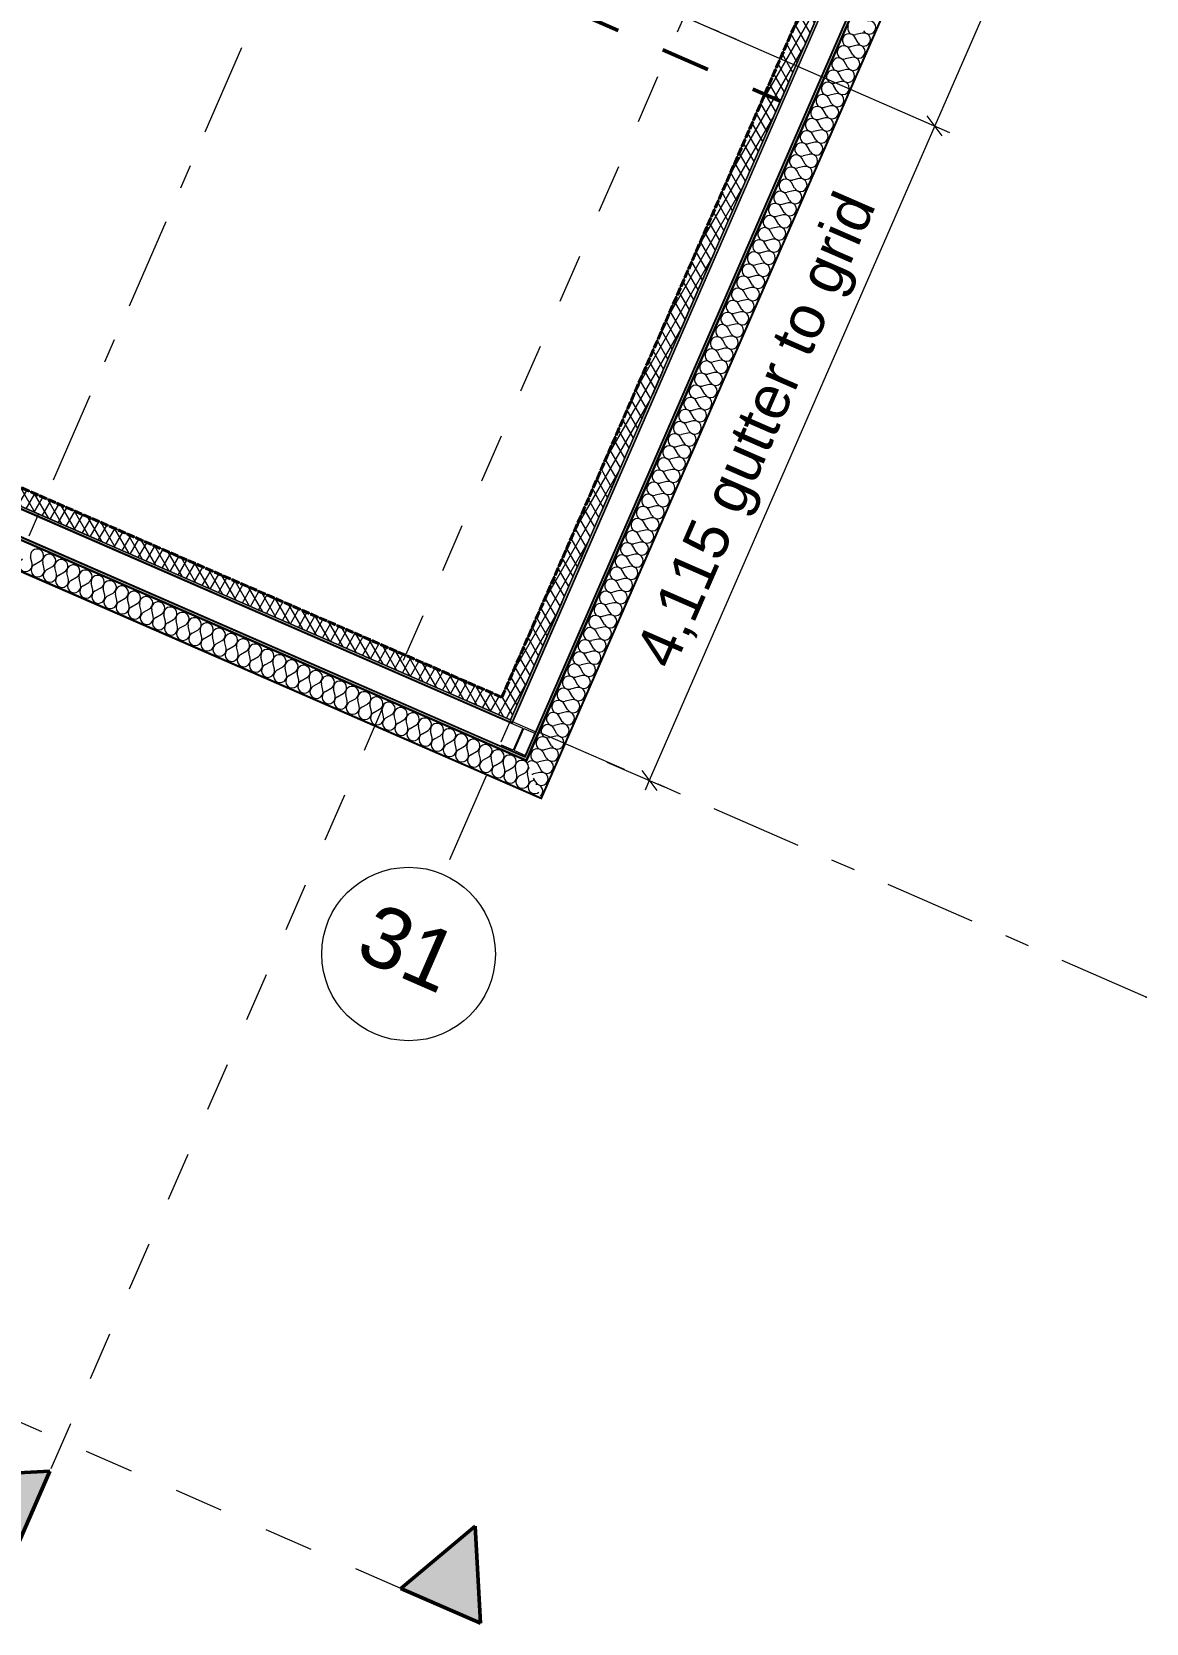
# Model space of a CAD drawing. Header units: millimetres. Extents: x -50172 to 145343, y -110728 to 25069.
# Drawn here: x 9654 to 16076, y -58855 to -49686 of the extents above; entities that cross this region are included whole.
import ezdxf
from ezdxf.enums import TextEntityAlignment as Align

# ---------------------------------------------------------------- set-up
doc = ezdxf.new("R2010")
doc.units = ezdxf.units.MM
doc.header["$MEASUREMENT"] = 0
for name, pattern in [('Dashed', [564.444447, 282.222223, -282.222223]), ('Double Dashed', [1093.611073, 529.166651, -211.666656, 141.111112, -211.666656]), ('Hidden Line', [55, 45, -10])]:
    doc.linetypes.add(name, pattern=pattern)
for name, color, linetype, lineweight in [('A-15-MG_Structural_Grid_Phase_2_Pen_No__173', 1, 'Continuous', 18), ('A-20-M_Floor_Slab_Pen_No__195', 7, 'Continuous', 35), ('A-20-M_Floor_Slab_Pen_No__4', 7, 'Continuous', 20), ('A-20-M_Floor_Slab_Pen_No__89', 8, 'Continuous', 20), ('A-95-MC_Marker_Section_P2.Marker_Pen_No__1', 7, 'Continuous', 13), ('COLUMN.IFC Import_Pen_No__2', 8, 'Continuous', 15), ('New_A-20-M_Roof_Accessory_Pen_No__156', 5, 'Continuous', 50), ('New_A-25-M_Wall_Ext_Pen_No__1', 7, 'Continuous', 13), ('New_A-95-D_1_100_Pen_No__1', 7, 'Continuous', 13)]:
    doc.layers.add(name, color=color, linetype=linetype, lineweight=lineweight)
for name, color, linetype in [('A-20-M_Floor_Slab', 7, 'Continuous'), ('A-95-MC_Marker_Section_P2.Marker', 7, 'Continuous'), ('COLUMN.IFC Import', 7, 'Continuous'), ('New_A-15-MG_Structural_Grid_Phase_2', 7, 'Continuous'), ('New_A-25-M_Wall_Ext', 7, 'Continuous'), ('New_A-95-D_1_100', 7, 'Continuous')]:
    doc.layers.add(name, color=color, linetype=linetype)
for name, color, linetype, lineweight, true_color in [('A-20-M_Floor_Slab_Pen_No__107', 7, 'Continuous', 15, 0xa6a6a6), ('A-95-MC_Marker_Section_P2.Marker_Pen_No__25', 7, 'Continuous', 50, 0x2a2a2a), ('New_A-15-MG_Structural_Grid_Phase_2_Pen_No__222', 7, 'Continuous', 13, 0x65af33), ('New_A-25-M_Wall_Ext_Pen_No__107', 7, 'Continuous', 15, 0xa6a6a6)]:
    doc.layers.add(name, color=color, linetype=linetype, lineweight=lineweight, true_color=true_color)
doc.styles.add('GENERATED_STYLE_3', font='')
doc.styles.add('GENERATED_STYLE_4', font='')
doc.styles.get('GENERATED_STYLE_3').set_extended_font_data('Arial')
doc.styles.get('GENERATED_STYLE_4').set_extended_font_data('Swis721 BT')
doc.dimstyles.new('GENERATED_STYLE__1', dxfattribs={"dimtxt": 250, "dimasz": 95, "dimexe": 0.18, "dimexo": 50, "dimgap": 0.09, "dimtad": 1, "dimdec": 0, "dimzin": 0, "dimdsep": 46, "dimtxsty": 'GENERATED_STYLE_3', "dimblk": 'ARROWHEAD_2', "dimblk1": 'ARROWHEAD_2', "dimblk2": 'ARROWHEAD_2', "dimcen": 0.09, "dimclrd": 7, "dimclre": 7, "dimclrt": 7, "dimadec": 0, "dimazin": 0, "dimtfac": 1, "dimtdec": 4, "dimtmove": 0, "dimatfit": 3, "dimfxl": 1, "dimtolj": 1, "dimtzin": 0, "dimarcsym": 0})
pattern_1 = [(0, (0, 0), (0, 173.2051), [0, -100]), (0, (50, 86.6), (0, 173.2051), [0, -100])]
pattern_2 = [(60, (0, 0), (-43.30127, 25), []), (120, (0, 0), (43.30127, 25), [])]

# ---------------------------------------------------------------- blocks, each defined once
blk = doc.blocks.new('Slab_2_1', base_point=(22220.5, -31567.4))
at = {"layer": 'A-20-M_Floor_Slab_Pen_No__89', "linetype": 'Continuous', "flags": 128}
blk.add_lwpolyline([(22220.5, -31567.4), (1807.4, -22666.3), (1702.5, -22906.9), (21875, -31703.1), (12362.1, -53519.2), (-4050.1, -46362.7), (-4155, -46603.2), (12497.8, -53864.7)], close=True, dxfattribs=at)
blk = doc.blocks.new('*X128')
at = {"layer": 'New_A-25-M_Wall_Ext_Pen_No__107', "linetype": 'Continuous'}
for p, q in [((9656.1, -52749.2), (9647.4, -52712.1)), ((9670.1, -52755.3), (9703.2, -52736.5)), ((9726, -52779.7), (9717.2, -52742.6)), ((9739.9, -52785.8), (9773.1, -52767)), ((9795.8, -52810.1), (9787, -52773.1)), ((9809.8, -52816.2), (9842.9, -52797.4)), ((9865.6, -52840.6), (9856.9, -52803.5)), ((9879.6, -52846.7), (9912.7, -52827.9)), ((9935.5, -52871), (9926.7, -52834)), ((9949.5, -52877.1), (9982.6, -52858.3)), ((10005.3, -52901.5), (9996.6, -52864.4)), ((10019.3, -52907.6), (10052.4, -52888.8)), ((10075.2, -52931.9), (10066.4, -52894.9)), ((10089.1, -52938), (10122.3, -52919.2)), ((10145, -52962.4), (10136.2, -52925.3)), ((10159, -52968.5), (10192.1, -52949.7)), ((10214.8, -52992.8), (10206.1, -52955.8)), ((10228.8, -52998.9), (10261.9, -52980.1)), ((10284.7, -53023.3), (10275.9, -52986.2)), ((10298.7, -53029.4), (10331.8, -53010.6)), ((10354.5, -53053.8), (10345.8, -53016.7)), ((10368.5, -53059.8), (10401.6, -53041)), ((10424.4, -53084.2), (10415.6, -53047.1)), ((10438.3, -53090.3), (10471.5, -53071.5)), ((10494.2, -53114.7), (10485.4, -53077.6)), ((10508.2, -53120.8), (10541.3, -53102)), ((10564, -53145.1), (10555.3, -53108)), ((10578, -53151.2), (10611.1, -53132.4)), ((10633.9, -53175.6), (10625.1, -53138.5)), ((10647.8, -53181.7), (10681, -53162.9)), ((10703.7, -53206), (10694.9, -53168.9)), ((10717.7, -53212.1), (10750.8, -53193.3)), ((10773.6, -53236.5), (10764.8, -53199.4)), ((10787.5, -53242.6), (10820.7, -53223.8)), ((10843.4, -53266.9), (10834.6, -53229.9)), ((10857.4, -53273), (10890.5, -53254.2)), ((10913.2, -53297.4), (10904.5, -53260.3)), ((10927.2, -53303.5), (10960.3, -53284.7)), ((10983.1, -53327.8), (10974.3, -53290.8)), ((10997, -53333.9), (11030.2, -53315.1)), ((11052.9, -53358.3), (11044.1, -53321.2)), ((11066.9, -53364.4), (11100, -53345.6)), ((11122.8, -53388.7), (11114, -53351.7)), ((11136.7, -53394.8), (11169.9, -53376)), ((11192.6, -53419.2), (11183.8, -53382.1)), ((11206.6, -53425.3), (11239.7, -53406.5)), ((11262.4, -53449.6), (11253.7, -53412.6)), ((11276.4, -53455.7), (11309.5, -53436.9)), ((11332.3, -53480.1), (11323.5, -53443)), ((11346.2, -53486.2), (11379.4, -53467.4)), ((11402.1, -53510.6), (11393.3, -53473.5)), ((11416.1, -53516.6), (11449.2, -53497.8)), ((11472, -53541), (11463.2, -53503.9)), ((11485.9, -53547.1), (11519.1, -53528.3)), ((11541.8, -53571.5), (11533, -53534.4)), ((11555.8, -53577.6), (11588.9, -53558.8)), ((11611.6, -53601.9), (11602.9, -53564.8)), ((11625.6, -53608), (11658.7, -53589.2)), ((11681.5, -53632.4), (11672.7, -53595.3)), ((11695.4, -53638.5), (11728.6, -53619.7)), ((11751.3, -53662.8), (11742.5, -53625.8)), ((11765.3, -53668.9), (11798.4, -53650.1)), ((11821.2, -53693.3), (11812.4, -53656.2)), ((11835.1, -53699.4), (11868.3, -53680.6)), ((11891, -53723.7), (11882.2, -53686.7)), ((11905, -53729.8), (11938.1, -53711)), ((11960.8, -53754.2), (11952.1, -53717.1)), ((11974.8, -53760.3), (12007.9, -53741.5)), ((12030.7, -53784.6), (12021.9, -53747.6)), ((12044.6, -53790.7), (12077.8, -53771.9)), ((12100.5, -53815.1), (12091.7, -53778)), ((12114.5, -53821.2), (12147.6, -53802.4)), ((12170.4, -53845.5), (12161.6, -53808.5)), ((12184.3, -53851.6), (12217.5, -53832.8)), ((12240.2, -53876), (12231.4, -53838.9)), ((12254.2, -53882.1), (12287.3, -53863.3)), ((12310, -53906.5), (12301.3, -53869.4)), ((12324, -53912.5), (12357.1, -53893.7)), ((12379.9, -53936.9), (12371.1, -53899.8)), ((12393.8, -53943), (12427, -53924.2)), ((12449.7, -53967.4), (12440.9, -53930.3)), ((12463.7, -53973.4), (12496.8, -53954.6)), ((12519.6, -53997.8), (12510.8, -53960.7)), ((12533.5, -54003.9), (12549, -53995.1))]:
    blk.add_line(p, q, dxfattribs=at)
for centre, start, end in [((9619.1, -52758), 119.57051, 13.31031), ((9684.4, -52703.4), 66.44041, 193.31031), ((9684.4, -52703.4), 299.57051, 66.44041), ((9754.3, -52733.8), 66.44041, 193.31031), ((9754.3, -52733.8), 299.57051, 66.44041), ((9688.9, -52788.4), 119.57051, 13.31031), ((9758.7, -52818.9), 119.57051, 13.31031), ((9824.1, -52764.3), 66.44041, 193.31031), ((9828.6, -52849.3), 119.57051, 13.31031), ((9824.1, -52764.3), 299.57051, 66.44041), ((9893.9, -52794.7), 66.44041, 193.31031), ((9893.9, -52794.7), 299.57051, 66.44041), ((9963.8, -52825.2), 66.44041, 193.31031), ((9963.8, -52825.2), 299.57051, 66.44041), ((9898.4, -52879.8), 119.57051, 13.31031), ((9968.3, -52910.3), 119.57051, 13.31031), ((10033.6, -52855.6), 66.44041, 193.31031), ((10038.1, -52940.7), 119.57051, 13.31031), ((10033.6, -52855.6), 299.57051, 66.44041), ((10103.5, -52886.1), 66.44041, 193.31031), ((10103.5, -52886.1), 299.57051, 66.44041), ((10173.3, -52916.5), 66.44041, 193.31031), ((10173.3, -52916.5), 299.57051, 66.44041), ((10107.9, -52971.2), 119.57051, 13.31031), ((10177.8, -53001.6), 119.57051, 13.31031), ((10243.1, -52947), 66.44041, 193.31031), ((10247.6, -53032.1), 119.57051, 13.31031), ((10243.1, -52947), 299.57051, 66.44041), ((10313, -52977.5), 66.44041, 193.31031), ((10313, -52977.5), 299.57051, 66.44041), ((10382.8, -53007.9), 66.44041, 193.31031), ((10382.8, -53007.9), 299.57051, 66.44041), ((10452.7, -53038.4), 66.44041, 193.31031), ((10317.5, -53062.5), 119.57051, 13.31031), ((10387.3, -53093), 119.57051, 13.31031), ((10457.1, -53123.4), 119.57051, 13.31031), ((10452.7, -53038.4), 299.57051, 66.44041), ((10522.5, -53068.8), 66.44041, 193.31031), ((10522.5, -53068.8), 299.57051, 66.44041), ((10592.3, -53099.3), 66.44041, 193.31031), ((10592.3, -53099.3), 299.57051, 66.44041), ((10662.2, -53129.7), 66.44041, 193.31031), ((10527, -53153.9), 119.57051, 13.31031), ((10596.8, -53184.3), 119.57051, 13.31031), ((10666.6, -53214.8), 119.57051, 13.31031), ((10662.2, -53129.7), 299.57051, 66.44041), ((10732, -53160.2), 66.44041, 193.31031), ((10732, -53160.2), 299.57051, 66.44041), ((10801.9, -53190.6), 66.44041, 193.31031), ((10801.9, -53190.6), 299.57051, 66.44041), ((10871.7, -53221.1), 66.44041, 193.31031), ((10736.5, -53245.2), 119.57051, 13.31031), ((10806.3, -53275.7), 119.57051, 13.31031), ((10876.2, -53306.2), 119.57051, 13.31031), ((10871.7, -53221.1), 299.57051, 66.44041), ((10941.5, -53251.5), 66.44041, 193.31031), ((10941.5, -53251.5), 299.57051, 66.44041), ((11011.4, -53282), 66.44041, 193.31031), ((11011.4, -53282), 299.57051, 66.44041), ((11081.2, -53312.4), 66.44041, 193.31031), ((10946, -53336.6), 119.57051, 13.31031), ((11015.8, -53367.1), 119.57051, 13.31031), ((11085.7, -53397.5), 119.57051, 13.31031), ((11081.2, -53312.4), 299.57051, 66.44041), ((11151.1, -53342.9), 66.44041, 193.31031), ((11151.1, -53342.9), 299.57051, 66.44041), ((11220.9, -53373.4), 66.44041, 193.31031), ((11220.9, -53373.4), 299.57051, 66.44041), ((11290.7, -53403.8), 66.44041, 193.31031), ((11155.5, -53428), 119.57051, 13.31031), ((11225.4, -53458.4), 119.57051, 13.31031), ((11295.2, -53488.9), 119.57051, 13.31031), ((11290.7, -53403.8), 299.57051, 66.44041), ((11360.6, -53434.3), 66.44041, 193.31031), ((11360.6, -53434.3), 299.57051, 66.44041), ((11430.4, -53464.7), 66.44041, 193.31031), ((11430.4, -53464.7), 299.57051, 66.44041), ((11500.3, -53495.2), 66.44041, 193.31031), ((11365, -53519.3), 119.57051, 13.31031), ((11434.9, -53549.8), 119.57051, 13.31031), ((11504.7, -53580.2), 119.57051, 13.31031), ((11500.3, -53495.2), 299.57051, 66.44041), ((11570.1, -53525.6), 66.44041, 193.31031), ((11570.1, -53525.6), 299.57051, 66.44041), ((11639.9, -53556.1), 66.44041, 193.31031), ((11639.9, -53556.1), 299.57051, 66.44041), ((11709.8, -53586.5), 66.44041, 193.31031), ((11574.6, -53610.7), 119.57051, 13.31031), ((11644.4, -53641.1), 119.57051, 13.31031), ((11714.2, -53671.6), 119.57051, 13.31031), ((11709.8, -53586.5), 299.57051, 66.44041), ((11779.6, -53617), 66.44041, 193.31031), ((11779.6, -53617), 299.57051, 66.44041), ((11849.5, -53647.4), 66.44041, 193.31031), ((11849.5, -53647.4), 299.57051, 66.44041), ((11919.3, -53677.9), 66.44041, 193.31031), ((11784.1, -53702), 119.57051, 13.31031), ((11853.9, -53732.5), 119.57051, 13.31031), ((11923.8, -53763), 119.57051, 13.31031), ((11919.3, -53677.9), 299.57051, 66.44041), ((11989.1, -53708.3), 66.44041, 193.31031), ((11989.1, -53708.3), 299.57051, 66.44041), ((12059, -53738.8), 66.44041, 193.31031), ((12059, -53738.8), 299.57051, 66.44041), ((12128.8, -53769.2), 66.44041, 193.31031), ((11993.6, -53793.4), 119.57051, 13.31031), ((12063.4, -53823.9), 119.57051, 13.31031), ((12133.3, -53854.3), 119.57051, 13.31031), ((12128.8, -53769.2), 299.57051, 66.44041), ((12198.7, -53799.7), 66.44041, 193.31031), ((12198.7, -53799.7), 299.57051, 66.44041), ((12268.5, -53830.2), 66.44041, 193.31031), ((12268.5, -53830.2), 299.57051, 66.44041), ((12338.3, -53860.6), 66.44041, 193.31031), ((12338.3, -53860.6), 299.57051, 66.44041), ((12203.1, -53884.8), 119.57051, 13.31031), ((12273, -53915.2), 119.57051, 13.31031), ((12342.8, -53945.7), 119.57051, 13.31031), ((12408.2, -53891.1), 66.44041, 193.31031), ((12408.2, -53891.1), 299.57051, 66.44041), ((12478, -53921.5), 66.44041, 193.31031), ((12478, -53921.5), 299.57051, 66.44041), ((12412.6, -53976.1), 119.57051, 13.31031), ((12482.5, -54006.6), 119.57051, 13.31031), ((12547.9, -53952), 134.21711, 193.31031), ((12552.3, -54037), 119.57051, 310.10129)]:
    blk.add_arc(centre, 38.1, start, end, dxfattribs=at)
blk = doc.blocks.new('Wall_27_1', base_point=(1104.1, -48719.3))
at = {"layer": 'New_A-25-M_Wall_Ext_Pen_No__107', "linetype": 'Continuous', "lineweight": 0, "true_color": 0x535353}
for points in [[(1097.9, -48733.5), (12421.8, -53671.3), (12420.2, -53667.3), (1099.1, -48730.7)], [(1039.1, -48868.2), (12497.8, -53864.8), (12496.2, -53860.8), (1040.3, -48865.5)]]:
    blk.add_hatch(color=251, dxfattribs=at).paths.add_polyline_path(points)
at = {"layer": 'New_A-25-M_Wall_Ext_Pen_No__107', "linetype": 'Continuous'}
for points in [[(12413.8, -53650.9), (1104.1, -48719.3), (1099.1, -48730.7), (12420.2, -53667.3)], [(1034.3, -48879.2), (12504, -53880.6), (12497.8, -53864.8), (1039.1, -48868.2)]]:
    blk.add_hatch(color=256, dxfattribs=at).paths.add_polyline_path(points)
h = blk.add_hatch(dxfattribs=at)
h.set_pattern_fill('Plaster_0001', color=256, style=0, pattern_type=2)
h.set_pattern_definition(pattern_1)
h.paths.add_polyline_path([(966.2, -49035.5), (12592.1, -54105), (12589.8, -54099.1), (968, -49031.4)])
at = {"layer": 'New_A-25-M_Wall_Ext_Pen_No__1', "linetype": 'Continuous'}
for p, q in [((1097.9, -48733.5), (12421.8, -53671.3)), ((12420.2, -53667.3), (1099.1, -48730.7)), ((1039.1, -48868.2), (12497.8, -53864.8)), ((1040.3, -48865.5), (12496.2, -53860.8)), ((1031.9, -48884.7), (12507.1, -53888.5)), ((1034.3, -48879.2), (12504, -53880.6)), ((968, -49031.4), (12589.8, -54099.1))]:
    blk.add_line(p, q, dxfattribs=at)
at = {"layer": 'New_A-25-M_Wall_Ext_Pen_No__1', "linetype": 'Continuous', "flags": 128}
for points in [[(12413.8, -53650.9), (1104.1, -48719.3)], [(966.2, -49035.5), (12592.1, -54105)]]:
    blk.add_lwpolyline(points, dxfattribs=at)
at = {"layer": 'New_A-25-M_Wall_Ext', "color": 250, "lineweight": 50, "true_color": 0x2a2a2a}
blk.add_blockref('*X128', (0, 0), dxfattribs=at)
blk = doc.blocks.new('*X130')
at = {"layer": 'New_A-25-M_Wall_Ext_Pen_No__107', "linetype": 'Continuous'}
for p, q in [((14440.4, -49693.1), (14403.3, -49701.8)), ((14385.6, -49818.8), (14366.8, -49785.7)), ((14409.9, -49762.9), (14372.8, -49771.7)), ((14416, -49748.9), (14397.2, -49715.8)), ((14355.1, -49888.6), (14336.3, -49855.5)), ((14379.5, -49832.8), (14342.4, -49841.5)), ((14318.6, -49972.4), (14281.5, -49981.2)), ((14324.6, -49958.5), (14305.8, -49925.3)), ((14349, -49902.6), (14311.9, -49911.4)), ((14263.7, -50098.1), (14244.9, -50065)), ((14288.1, -50042.3), (14251, -50051)), ((14294.2, -50028.3), (14275.4, -49995.2)), ((14233.3, -50168), (14214.5, -50134.8)), ((14257.6, -50112.1), (14220.6, -50120.9)), ((14202.8, -50237.8), (14184, -50204.7)), ((14227.2, -50182), (14190.1, -50190.7)), ((14166.3, -50321.6), (14129.2, -50330.4)), ((14172.4, -50307.7), (14153.6, -50274.5)), ((14196.7, -50251.8), (14159.7, -50260.6)), ((14111.5, -50447.3), (14092.7, -50414.2)), ((14135.8, -50391.5), (14098.8, -50400.2)), ((14141.9, -50377.5), (14123.1, -50344.4)), ((14081, -50517.2), (14062.2, -50484)), ((14105.4, -50461.3), (14068.3, -50470.1)), ((14044.5, -50601), (14007.4, -50609.8)), ((14050.6, -50587), (14031.8, -50553.9)), ((14074.9, -50531.1), (14037.9, -50539.9)), ((13989.7, -50726.7), (13970.9, -50693.6)), ((14014, -50670.8), (13976.9, -50679.6)), ((14020.1, -50656.9), (14001.3, -50623.7)), ((13959.2, -50796.5), (13940.4, -50763.4)), ((13983.6, -50740.7), (13946.5, -50749.4)), ((13922.7, -50880.3), (13885.6, -50889.1)), ((13928.8, -50866.4), (13910, -50833.2)), ((13953.1, -50810.5), (13916, -50819.3)), ((13867.8, -51006.1), (13849, -50972.9)), ((13892.2, -50950.2), (13855.1, -50959)), ((13898.3, -50936.2), (13879.5, -50903.1)), ((13837.4, -51075.9), (13818.6, -51042.8)), ((13861.8, -51020), (13824.7, -51028.8)), ((13800.8, -51159.7), (13763.8, -51168.5)), ((13806.9, -51145.7), (13788.1, -51112.6)), ((13831.3, -51089.9), (13794.2, -51098.6)), ((13746, -51285.4), (13727.2, -51252.3)), ((13770.4, -51229.5), (13733.3, -51238.3)), ((13776.5, -51215.6), (13757.7, -51182.4)), ((13715.6, -51355.3), (13696.8, -51322.1)), ((13739.9, -51299.4), (13702.9, -51308.2)), ((13679, -51439.1), (13642, -51447.8)), ((13685.1, -51425.1), (13666.3, -51392)), ((13709.5, -51369.2), (13672.4, -51378)), ((13624.2, -51564.8), (13605.4, -51531.6)), ((13648.6, -51508.9), (13611.5, -51517.7)), ((13654.7, -51494.9), (13635.9, -51461.8)), ((13593.8, -51634.6), (13575, -51601.5)), ((13618.1, -51578.7), (13581.1, -51587.5)), ((13563.3, -51704.5), (13544.5, -51671.3)), ((13587.7, -51648.6), (13550.6, -51657.4)), ((13526.8, -51788.3), (13489.7, -51797)), ((13532.9, -51774.3), (13514.1, -51741.2)), ((13557.2, -51718.4), (13520.1, -51727.2)), ((13471.9, -51914), (13453.1, -51880.8)), ((13496.3, -51858.1), (13459.2, -51866.9)), ((13502.4, -51844.1), (13483.6, -51811)), ((13441.5, -51983.8), (13422.7, -51950.7)), ((13465.9, -51927.9), (13428.8, -51936.7)), ((13405, -52067.6), (13367.9, -52076.4)), ((13411, -52053.7), (13392.2, -52020.5)), ((13435.4, -51997.8), (13398.3, -52006.6)), ((13350.1, -52193.3), (13331.3, -52160.2)), ((13374.5, -52137.5), (13337.4, -52146.2)), ((13380.6, -52123.5), (13361.8, -52090.4)), ((13319.7, -52263.2), (13300.9, -52230)), ((13344, -52207.3), (13307, -52216.1)), ((13283.1, -52347), (13246.1, -52355.7)), ((13289.2, -52333), (13270.4, -52299.9)), ((13313.6, -52277.1), (13276.5, -52285.9)), ((13228.3, -52472.7), (13209.5, -52439.6)), ((13252.7, -52416.8), (13215.6, -52425.6)), ((13258.8, -52402.9), (13240, -52369.7)), ((13197.9, -52542.5), (13179.1, -52509.4)), ((13222.2, -52486.7), (13185.2, -52495.4)), ((13161.3, -52626.3), (13124.3, -52635.1)), ((13167.4, -52612.4), (13148.6, -52579.2)), ((13191.8, -52556.5), (13154.7, -52565.3)), ((13106.5, -52752), (13087.7, -52718.9)), ((13130.9, -52696.2), (13093.8, -52704.9)), ((13137, -52682.2), (13118.2, -52649.1)), ((13076.1, -52821.9), (13057.3, -52788.8)), ((13100.4, -52766), (13063.3, -52774.8)), ((13039.5, -52905.7), (13002.4, -52914.5)), ((13045.6, -52891.7), (13026.8, -52858.6)), ((13070, -52835.9), (13032.9, -52844.6)), ((12984.7, -53031.4), (12965.9, -52998.3)), ((13009.1, -52975.5), (12972, -52984.3)), ((13015.1, -52961.6), (12996.3, -52928.4)), ((12954.2, -53101.2), (12935.4, -53068.1)), ((12978.6, -53045.4), (12941.5, -53054.1)), ((12923.8, -53171.1), (12905, -53138)), ((12948.1, -53115.2), (12911.1, -53124)), ((12887.2, -53254.9), (12850.2, -53263.7)), ((12893.3, -53240.9), (12874.5, -53207.8)), ((12917.7, -53185.1), (12880.6, -53193.8)), ((12832.4, -53380.6), (12813.6, -53347.5)), ((12856.8, -53324.7), (12819.7, -53333.5)), ((12862.9, -53310.8), (12844.1, -53277.6)), ((12802, -53450.4), (12783.2, -53417.3)), ((12826.3, -53394.6), (12789.3, -53403.3)), ((12765.4, -53534.3), (12728.4, -53543)), ((12771.5, -53520.3), (12752.7, -53487.2)), ((12795.9, -53464.4), (12758.8, -53473.2)), ((12710.6, -53660), (12691.8, -53626.8)), ((12735, -53604.1), (12697.9, -53612.9)), ((12741.1, -53590.1), (12722.3, -53557)), ((12680.2, -53729.8), (12661.4, -53696.7)), ((12704.5, -53673.9), (12667.4, -53682.7)), ((12643.6, -53813.6), (12606.5, -53822.4)), ((12649.7, -53799.6), (12630.9, -53766.5)), ((12674.1, -53743.8), (12637, -53752.5)), ((12588.8, -53939.3), (12570, -53906.2)), ((12613.2, -53883.5), (12576.1, -53892.2)), ((12619.2, -53869.5), (12600.4, -53836.3)), ((12582.7, -53953.3), (12545.6, -53962.1)), ((12558.3, -54009.2), (12545.8, -53987))]:
    blk.add_line(p, q, dxfattribs=at)
for centre, start, end in [((14364.1, -49734.6), 29.57051, 156.44041), ((14394.5, -49664.8), 156.44041, 283.31031), ((14449.1, -49730.1), 209.57051, 103.31031), ((14479.6, -49660.3), 209.57051, 103.31031), ((14333.6, -49804.5), 156.44041, 283.31031), ((14333.6, -49804.5), 29.57051, 156.44041), ((14364.1, -49734.6), 156.44041, 283.31031), ((14418.7, -49800), 209.57051, 103.31031), ((14303.2, -49874.3), 156.44041, 283.31031), ((14303.2, -49874.3), 29.57051, 156.44041), ((14388.2, -49869.8), 209.57051, 103.31031), ((14272.7, -49944.1), 156.44041, 283.31031), ((14272.7, -49944.1), 29.57051, 156.44041), ((14327.3, -50009.5), 209.57051, 103.31031), ((14357.8, -49939.7), 209.57051, 103.31031), ((14211.8, -50083.8), 29.57051, 156.44041), ((14242.3, -50014), 156.44041, 283.31031), ((14242.3, -50014), 29.57051, 156.44041), ((14296.9, -50079.3), 209.57051, 103.31031), ((14181.4, -50153.6), 156.44041, 283.31031), ((14181.4, -50153.6), 29.57051, 156.44041), ((14211.8, -50083.8), 156.44041, 283.31031), ((14266.4, -50149.2), 209.57051, 103.31031), ((14150.9, -50223.5), 156.44041, 283.31031), ((14150.9, -50223.5), 29.57051, 156.44041), ((14236, -50219), 209.57051, 103.31031), ((14090, -50363.2), 29.57051, 156.44041), ((14120.4, -50293.3), 156.44041, 283.31031), ((14120.4, -50293.3), 29.57051, 156.44041), ((14175.1, -50358.7), 209.57051, 103.31031), ((14205.5, -50288.9), 209.57051, 103.31031), ((14059.5, -50433), 156.44041, 283.31031), ((14059.5, -50433), 29.57051, 156.44041), ((14090, -50363.2), 156.44041, 283.31031), ((14144.6, -50428.5), 209.57051, 103.31031), ((14029.1, -50502.8), 156.44041, 283.31031), ((14029.1, -50502.8), 29.57051, 156.44041), ((14114.2, -50498.4), 209.57051, 103.31031), ((13968.2, -50642.5), 29.57051, 156.44041), ((13998.6, -50572.7), 156.44041, 283.31031), ((13998.6, -50572.7), 29.57051, 156.44041), ((14053.2, -50638.1), 209.57051, 103.31031), ((14083.7, -50568.2), 209.57051, 103.31031), ((13937.7, -50712.4), 156.44041, 283.31031), ((13937.7, -50712.4), 29.57051, 156.44041), ((13968.2, -50642.5), 156.44041, 283.31031), ((14022.8, -50707.9), 209.57051, 103.31031), ((13907.3, -50782.2), 156.44041, 283.31031), ((13907.3, -50782.2), 29.57051, 156.44041), ((13992.3, -50777.7), 209.57051, 103.31031), ((13846.4, -50921.9), 29.57051, 156.44041), ((13876.8, -50852), 156.44041, 283.31031), ((13876.8, -50852), 29.57051, 156.44041), ((13931.4, -50917.4), 209.57051, 103.31031), ((13961.9, -50847.6), 209.57051, 103.31031), ((13815.9, -50991.7), 156.44041, 283.31031), ((13815.9, -50991.7), 29.57051, 156.44041), ((13846.4, -50921.9), 156.44041, 283.31031), ((13901, -50987.3), 209.57051, 103.31031), ((13785.5, -51061.6), 156.44041, 283.31031), ((13785.5, -51061.6), 29.57051, 156.44041), ((13870.5, -51057.1), 209.57051, 103.31031), ((13724.6, -51201.2), 29.57051, 156.44041), ((13755, -51131.4), 156.44041, 283.31031), ((13755, -51131.4), 29.57051, 156.44041), ((13809.6, -51196.8), 209.57051, 103.31031), ((13840.1, -51126.9), 209.57051, 103.31031), ((13694.1, -51271.1), 156.44041, 283.31031), ((13694.1, -51271.1), 29.57051, 156.44041), ((13724.6, -51201.2), 156.44041, 283.31031), ((13779.2, -51266.6), 209.57051, 103.31031), ((13663.6, -51340.9), 156.44041, 283.31031), ((13663.6, -51340.9), 29.57051, 156.44041), ((13748.7, -51336.5), 209.57051, 103.31031), ((13633.2, -51410.8), 156.44041, 283.31031), ((13633.2, -51410.8), 29.57051, 156.44041), ((13687.8, -51476.1), 209.57051, 103.31031), ((13718.3, -51406.3), 209.57051, 103.31031), ((13572.3, -51550.4), 29.57051, 156.44041), ((13602.7, -51480.6), 156.44041, 283.31031), ((13602.7, -51480.6), 29.57051, 156.44041), ((13657.3, -51546), 209.57051, 103.31031), ((13541.8, -51620.3), 156.44041, 283.31031), ((13541.8, -51620.3), 29.57051, 156.44041), ((13572.3, -51550.4), 156.44041, 283.31031), ((13626.9, -51615.8), 209.57051, 103.31031), ((13511.4, -51690.1), 156.44041, 283.31031), ((13511.4, -51690.1), 29.57051, 156.44041), ((13596.4, -51685.7), 209.57051, 103.31031), ((13450.5, -51829.8), 29.57051, 156.44041), ((13480.9, -51760), 156.44041, 283.31031), ((13480.9, -51760), 29.57051, 156.44041), ((13535.5, -51825.3), 209.57051, 103.31031), ((13566, -51755.5), 209.57051, 103.31031), ((13420, -51899.6), 156.44041, 283.31031), ((13420, -51899.6), 29.57051, 156.44041), ((13450.5, -51829.8), 156.44041, 283.31031), ((13505.1, -51895.2), 209.57051, 103.31031), ((13389.6, -51969.5), 156.44041, 283.31031), ((13389.6, -51969.5), 29.57051, 156.44041), ((13474.6, -51965), 209.57051, 103.31031), ((13328.7, -52109.2), 29.57051, 156.44041), ((13359.1, -52039.3), 156.44041, 283.31031), ((13359.1, -52039.3), 29.57051, 156.44041), ((13413.7, -52104.7), 209.57051, 103.31031), ((13444.2, -52034.9), 209.57051, 103.31031), ((13298.2, -52179), 156.44041, 283.31031), ((13298.2, -52179), 29.57051, 156.44041), ((13328.7, -52109.2), 156.44041, 283.31031), ((13383.3, -52174.5), 209.57051, 103.31031), ((13267.7, -52248.8), 156.44041, 283.31031), ((13267.7, -52248.8), 29.57051, 156.44041), ((13352.8, -52244.4), 209.57051, 103.31031), ((13206.8, -52388.5), 29.57051, 156.44041), ((13237.3, -52318.7), 156.44041, 283.31031), ((13237.3, -52318.7), 29.57051, 156.44041), ((13291.9, -52384.1), 209.57051, 103.31031), ((13322.4, -52314.2), 209.57051, 103.31031), ((13176.4, -52458.4), 156.44041, 283.31031), ((13176.4, -52458.4), 29.57051, 156.44041), ((13206.8, -52388.5), 156.44041, 283.31031), ((13261.5, -52453.9), 209.57051, 103.31031), ((13145.9, -52528.2), 156.44041, 283.31031), ((13145.9, -52528.2), 29.57051, 156.44041), ((13231, -52523.7), 209.57051, 103.31031), ((13085, -52667.9), 29.57051, 156.44041), ((13115.5, -52598), 156.44041, 283.31031), ((13115.5, -52598), 29.57051, 156.44041), ((13170.1, -52663.4), 209.57051, 103.31031), ((13200.5, -52593.6), 209.57051, 103.31031), ((13054.6, -52737.7), 156.44041, 283.31031), ((13054.6, -52737.7), 29.57051, 156.44041), ((13085, -52667.9), 156.44041, 283.31031), ((13139.6, -52733.2), 209.57051, 103.31031), ((13024.1, -52807.6), 156.44041, 283.31031), ((13024.1, -52807.6), 29.57051, 156.44041), ((13109.2, -52803.1), 209.57051, 103.31031), ((12993.7, -52877.4), 156.44041, 283.31031), ((12993.7, -52877.4), 29.57051, 156.44041), ((13048.3, -52942.8), 209.57051, 103.31031), ((13078.7, -52872.9), 209.57051, 103.31031), ((12932.8, -53017.1), 29.57051, 156.44041), ((12963.2, -52947.2), 156.44041, 283.31031), ((12963.2, -52947.2), 29.57051, 156.44041), ((13017.8, -53012.6), 209.57051, 103.31031), ((12902.3, -53086.9), 156.44041, 283.31031), ((12902.3, -53086.9), 29.57051, 156.44041), ((12932.8, -53017.1), 156.44041, 283.31031), ((12987.4, -53082.4), 209.57051, 103.31031), ((12871.9, -53156.8), 156.44041, 283.31031), ((12871.9, -53156.8), 29.57051, 156.44041), ((12956.9, -53152.3), 209.57051, 103.31031), ((12810.9, -53296.4), 29.57051, 156.44041), ((12841.4, -53226.6), 156.44041, 283.31031), ((12841.4, -53226.6), 29.57051, 156.44041), ((12896, -53292), 209.57051, 103.31031), ((12926.5, -53222.1), 209.57051, 103.31031), ((12780.5, -53366.3), 156.44041, 283.31031), ((12780.5, -53366.3), 29.57051, 156.44041), ((12810.9, -53296.4), 156.44041, 283.31031), ((12865.6, -53361.8), 209.57051, 103.31031), ((12750, -53436.1), 156.44041, 283.31031), ((12750, -53436.1), 29.57051, 156.44041), ((12835.1, -53431.6), 209.57051, 103.31031), ((12689.1, -53575.8), 29.57051, 156.44041), ((12719.6, -53506), 156.44041, 283.31031), ((12719.6, -53506), 29.57051, 156.44041), ((12774.2, -53571.3), 209.57051, 103.31031), ((12804.7, -53501.5), 209.57051, 103.31031), ((12658.7, -53645.6), 156.44041, 283.31031), ((12658.7, -53645.6), 29.57051, 156.44041), ((12689.1, -53575.8), 156.44041, 283.31031), ((12743.7, -53641.2), 209.57051, 103.31031), ((12628.2, -53715.5), 156.44041, 283.31031), ((12628.2, -53715.5), 29.57051, 156.44041), ((12713.3, -53711), 209.57051, 103.31031), ((12567.3, -53855.1), 29.57051, 156.44041), ((12597.8, -53785.3), 156.44041, 283.31031), ((12597.8, -53785.3), 29.57051, 156.44041), ((12652.4, -53850.7), 209.57051, 103.31031), ((12682.8, -53780.8), 209.57051, 103.31031), ((12536.9, -53925), 29.57051, 133.62152), ((12567.3, -53855.1), 156.44041, 283.31031), ((12621.9, -53920.5), 209.57051, 103.31031), ((12536.9, -53925), 269.2593, 283.31031), ((12591.5, -53990.4), 209.57051, 103.31031), ((12561, -54060.2), 310.68317, 92.19766)]:
    blk.add_arc(centre, 38.1, start, end, dxfattribs=at)
blk = doc.blocks.new('Wall_28_1', base_point=(12413.8, -53650.9))
at = {"layer": 'New_A-25-M_Wall_Ext_Pen_No__107', "linetype": 'Continuous'}
h = blk.add_hatch(dxfattribs=at)
h.set_pattern_fill('Plaster_0001', color=256, style=0, pattern_type=2)
h.set_pattern_definition(pattern_1)
h.paths.add_polyline_path([(12592.1, -54105), (22460.8, -31473), (22454.8, -31475.4), (12589.8, -54099.1)])
at = {"layer": 'New_A-25-M_Wall_Ext_Pen_No__107', "linetype": 'Continuous', "lineweight": 0, "true_color": 0x535353}
for points in [[(12497.8, -53864.8), (22220.5, -31567.4), (22216.6, -31568.9), (12496.2, -53860.8)], [(12421.8, -53671.3), (22027, -31643.4), (22023.1, -31644.9), (12420.2, -53667.3)]]:
    blk.add_hatch(color=251, dxfattribs=at).paths.add_polyline_path(points)
at = {"layer": 'New_A-25-M_Wall_Ext_Pen_No__107', "linetype": 'Continuous'}
for points in [[(12504, -53880.6), (22236.3, -31561.2), (22220.5, -31567.4), (12497.8, -53864.8)], [(22006.6, -31651.4), (12413.8, -53650.9), (12420.2, -53667.3), (22023.1, -31644.9)]]:
    blk.add_hatch(color=256, dxfattribs=at).paths.add_polyline_path(points)
at = {"layer": 'New_A-25-M_Wall_Ext_Pen_No__1', "linetype": 'Continuous'}
for p, q in [((12589.8, -54099.1), (22454.8, -31475.4)), ((12496.2, -53860.8), (22216.6, -31568.9)), ((12497.8, -53864.8), (22220.5, -31567.4)), ((12504, -53880.6), (22236.3, -31561.2)), ((12507.1, -53888.5), (22244.2, -31558.1)), ((22023.1, -31644.9), (12420.2, -53667.3)), ((12421.8, -53671.3), (22027, -31643.4))]:
    blk.add_line(p, q, dxfattribs=at)
at = {"layer": 'New_A-25-M_Wall_Ext_Pen_No__1', "linetype": 'Continuous', "flags": 128}
for points in [[(12592.1, -54105), (22460.8, -31473)], [(22006.6, -31651.4), (12413.8, -53650.9)]]:
    blk.add_lwpolyline(points, dxfattribs=at)
at = {"layer": 'New_A-25-M_Wall_Ext', "color": 250, "lineweight": 50, "true_color": 0x2a2a2a}
blk.add_blockref('*X130', (0, 0), dxfattribs=at)
blk = doc.blocks.new('*X208')
at = {"layer": 'A-20-M_Floor_Slab_Pen_No__107', "linetype": 'Continuous'}
for points in [[(9680.1, -52349.8), (9597.4, -52313.7), (9597.4, -52315.9), (9675.1, -52349.8)], [(9675.1, -52349.8), (9747.4, -52381.3), (9747.4, -52379.1), (9680.1, -52349.8)], [(10024.1, -52499.8), (9897.4, -52444.5), (9897.4, -52446.7), (10019.1, -52499.8)], [(10019.1, -52499.8), (10047.4, -52512.1), (10047.4, -52509.9), (10024.1, -52499.8)], [(10347.4, -52640.7), (10197.4, -52575.3), (10197.4, -52577.5), (10347.4, -52642.9)], [(10647.4, -52771.5), (10497.4, -52706.1), (10497.4, -52708.3), (10647.4, -52773.7)], [(10947.4, -52902.3), (10797.4, -52836.9), (10797.4, -52839.1), (10947.4, -52904.5)], [(11247.3, -53033.2), (11097.3, -52967.8), (11097.3, -52969.9), (11247.3, -53035.3)], [(11397.3, -53099.7), (11400, -53099.7), (11397.3, -53098.6)], [(11400, -53099.7), (11397.3, -53099.7), (11397.3, -53100.7), (11547.3, -53166.2), (11547.3, -53164)], [(11744, -53249.7), (11697.3, -53229.4), (11697.3, -53231.6), (11738.9, -53249.7)], [(11738.9, -53249.7), (11847.3, -53297), (11847.3, -53294.8), (11744, -53249.7)], [(12087.9, -53399.7), (11997.3, -53360.2), (11997.3, -53362.4), (12082.9, -53399.7)], [(12082.9, -53399.7), (12147.3, -53427.8), (12147.3, -53425.6), (12087.9, -53399.7)], [(12362.1, -53519.2), (12297.3, -53491), (12297.3, -53493.2), (12363.1, -53521.9)]]:
    blk.add_hatch(color=256, dxfattribs=at).paths.add_polyline_path(points)
blk = doc.blocks.new('Wall_94_1', base_point=(-4384.7, -46216.8))
at = {"layer": 'A-20-M_Floor_Slab_Pen_No__107', "linetype": 'Continuous'}
h = blk.add_hatch(dxfattribs=at)
h.set_pattern_fill('Batt_Insulation_0001', color=256, style=0, pattern_type=2)
h.set_pattern_definition(pattern_2)
h.paths.add_polyline_path([(12363.1, -53521.9), (-4050.9, -46364.5), (-4090.1, -46454.4), (12413.8, -53650.9)])
at = {"layer": 'A-20-M_Floor_Slab_Pen_No__195', "linetype": 'Hidden Line'}
blk.add_line((12363.1, -53521.9), (-4050.9, -46364.5), dxfattribs=at)
at = {"layer": 'A-20-M_Floor_Slab_Pen_No__195', "linetype": 'Hidden Line', "flags": 128}
blk.add_lwpolyline([(12362.1, -53519.2), (-4050.1, -46362.7)], dxfattribs=at)
at = {"layer": 'A-20-M_Floor_Slab_Pen_No__4', "linetype": 'Continuous', "flags": 128}
blk.add_lwpolyline([(-4090.1, -46454.4), (12413.8, -53650.9)], dxfattribs=at)
at = {"layer": 'A-20-M_Floor_Slab', "color": 250, "lineweight": 50, "true_color": 0x2a2a2a}
blk.add_blockref('*X208', (0, 0), dxfattribs=at)
blk = doc.blocks.new('*X210')
at = {"layer": 'A-20-M_Floor_Slab_Pen_No__107', "linetype": 'Continuous'}
for points in [[(13853.2, -50099.7), (13855.4, -50099.7), (13920.8, -49949.7), (13918.6, -49949.7)], [(13947.5, -49883.3), (13918.6, -49949.7), (13920.8, -49949.7), (13947.5, -49888.3)], [(13853.2, -50099.7), (13797.5, -50227.4), (13797.5, -50232.4), (13855.4, -50099.7)], [(13647.5, -50571.4), (13591.5, -50699.7), (13593.7, -50699.7), (13647.5, -50576.4)], [(13526.1, -50849.7), (13528.3, -50849.7), (13593.7, -50699.7), (13591.5, -50699.7)], [(13526.1, -50849.7), (13497.5, -50915.4), (13497.5, -50920.4), (13528.3, -50849.7)], [(13264.5, -51449.7), (13266.7, -51449.7), (13332.1, -51299.7), (13329.9, -51299.7)], [(13347.4, -51259.5), (13329.9, -51299.7), (13332.1, -51299.7), (13347.4, -51264.5)], [(13199.1, -51599.7), (13201.3, -51599.7), (13266.7, -51449.7), (13264.5, -51449.7)], [(13199.1, -51599.7), (13197.4, -51603.5), (13197.4, -51608.5), (13201.3, -51599.7)], [(13047.4, -51947.6), (13002.9, -52049.7), (13005.1, -52049.7), (13047.4, -51952.6)], [(12937.5, -52199.7), (12939.6, -52199.7), (13005.1, -52049.7), (13002.9, -52049.7)], [(12937.5, -52199.7), (12897.4, -52291.6), (12897.4, -52296.6), (12939.6, -52199.7)], [(12675.8, -52799.7), (12678, -52799.7), (12743.4, -52649.7), (12741.2, -52649.7)], [(12747.4, -52635.6), (12741.2, -52649.7), (12743.4, -52649.7), (12747.4, -52640.6)], [(12610.4, -52949.7), (12612.6, -52949.7), (12678, -52799.7), (12675.8, -52799.7)], [(12610.4, -52949.7), (12597.3, -52979.7), (12597.3, -52984.7), (12612.6, -52949.7)], [(12447.3, -53323.7), (12414.2, -53399.7), (12416.4, -53399.7), (12447.3, -53328.7)], [(12362.1, -53519.2), (12363.1, -53521.9), (12416.4, -53399.7), (12414.2, -53399.7)]]:
    blk.add_hatch(color=256, dxfattribs=at).paths.add_polyline_path(points)
blk = doc.blocks.new('Wall_95_1', base_point=(12362.1, -53519.2))
at = {"layer": 'A-20-M_Floor_Slab_Pen_No__107', "linetype": 'Continuous'}
h = blk.add_hatch(dxfattribs=at)
h.set_pattern_fill('Batt_Insulation_0001', color=256, style=0, pattern_type=2)
h.set_pattern_definition(pattern_2)
h.paths.add_polyline_path([(21877.6, -31702.1), (12363.1, -53521.9), (12413.8, -53650.9), (22006.6, -31651.4)])
at = {"layer": 'A-20-M_Floor_Slab_Pen_No__195', "linetype": 'Hidden Line'}
blk.add_line((21877.6, -31702.1), (12363.1, -53521.9), dxfattribs=at)
at = {"layer": 'A-20-M_Floor_Slab_Pen_No__195', "linetype": 'Hidden Line', "flags": 128}
blk.add_lwpolyline([(21875, -31703.1), (12362.1, -53519.2)], dxfattribs=at)
at = {"layer": 'A-20-M_Floor_Slab_Pen_No__4', "linetype": 'Continuous', "flags": 128}
blk.add_lwpolyline([(12413.8, -53650.9), (22006.6, -31651.4)], dxfattribs=at)
at = {"layer": 'A-20-M_Floor_Slab', "color": 250, "lineweight": 50, "true_color": 0x2a2a2a}
blk.add_blockref('*X210', (0, 0), dxfattribs=at)
blk = doc.blocks.new('Discrete Accessory 1016')
at = {"layer": 'COLUMN.IFC Import_Pen_No__2', "linetype": 'Continuous'}
for p, q in [((76.45, 78.8), (-76.45, 78.8)), ((-76.45, 78.8), (-76.45, 69.4)), ((-76.45, 69.4), (-3.25, 69.4)), ((-3.25, 69.4), (-3.25, -69.4)), ((3.25, -69.4), (3.25, 69.4)), ((3.25, 69.4), (76.45, 69.4)), ((76.45, 69.4), (76.45, 78.8)), ((-3.25, -69.4), (-76.45, -69.4)), ((-76.45, -69.4), (-76.45, -78.8)), ((-76.45, -78.8), (76.45, -78.8)), ((76.45, -69.4), (3.25, -69.4)), ((76.45, -78.8), (76.45, -69.4))]:
    blk.add_line(p, q, dxfattribs=at)
blk = doc.blocks.new('*D466')
at = {"layer": 'New_A-95-D_1_100_Pen_No__1', "linetype": 'Continuous'}
for p, q in [((22805.8, -31999.9), (20751.4, -36711.4)), ((19599, -36209), (20837.3, -36748.9)), ((20794.2, -36769.5), (20708.5, -36653.4)), ((20751.4, -36711.4), (18845.2, -41082.9)), ((17820.9, -40636.3), (18931.1, -41120.4)), ((18888, -41141), (18802.3, -41024.9)), ((18845.2, -41082.9), (14857.7, -50227.4))]:
    blk.add_line(p, q, dxfattribs=at)
at = {"layer": 'New_A-95-D_1_100_Pen_No__1', "insert": (19139.1, -40283.7), "char_height": 250, "attachment_point": 7, "rotation": 66.44041, "style": 'GENERATED_STYLE_3'}
blk.add_mtext('\\A1;{\\fArial|b0|i0|c0|p34;4,769 gutter to ridge}', dxfattribs=at)
blk = doc.blocks.new('ARROWHEAD_2')
at = {"color": 0, "linetype": 'Continuous', "lineweight": 0}
for p, q in [((0, 0), (-1, 0)), ((-0.378, -0.655), (0.378, 0.655))]:
    blk.add_line(p, q, dxfattribs=at)
blk = doc.blocks.new('*D467')
at = {"layer": 'New_A-95-D_1_100_Pen_No__1', "linetype": 'Continuous'}
for p, q in [((18888, -41141), (18802.3, -41024.9)), ((18845.2, -41082.9), (14857.7, -50227.4)), ((14900.6, -50285.4), (14814.9, -50169.3))]:
    blk.add_line(p, q, dxfattribs=at)
at = {"layer": 'New_A-95-D_1_100_Pen_No__1', "insert": (16192.3, -47041.7), "char_height": 250, "attachment_point": 7, "rotation": 66.44041, "style": 'GENERATED_STYLE_3'}
blk.add_mtext('\\A1;{\\fArial|b0|i0|c0|p34;9,976 gutter to ridge}', dxfattribs=at)
blk = doc.blocks.new('*D468')
at = {"layer": 'New_A-95-D_1_100_Pen_No__1', "linetype": 'Continuous'}
for p, q in [((18845.2, -41082.9), (14857.7, -50227.4)), ((10530.5, -48340.5), (14943.7, -50264.8)), ((14857.7, -50227.4), (13213, -53999.4)), ((14900.6, -50285.4), (14814.9, -50169.3)), ((12969.1, -53893), (13298.9, -54036.8)), ((13170.1, -53941.3), (13255.8, -54057.4)), ((13213, -53999.4), (13188.5, -54055.4))]:
    blk.add_line(p, q, dxfattribs=at)
at = {"layer": 'New_A-95-D_1_100_Pen_No__1', "insert": (13419.4, -53400.8), "char_height": 250, "attachment_point": 7, "rotation": 66.44041, "style": 'GENERATED_STYLE_3'}
blk.add_mtext('\\A1;{\\fArial|b0|i0|c0|p34;4,115 gutter to grid}', dxfattribs=at)
blk = doc.blocks.new('Standard grid marker_34')
at = {"layer": 'New_A-15-MG_Structural_Grid_Phase_2_Pen_No__222', "linetype": 'Double Dashed'}
blk.add_line((1316.9, 0), (57054.5, 0), dxfattribs=at)
blk.add_point((1316.9, 0), dxfattribs=at)
blk.add_point((1316.9, 0), dxfattribs=at)
at = {"layer": 'New_A-15-MG_Structural_Grid_Phase_2_Pen_No__222', "style": 'GENERATED_STYLE_4'}
for tag, p in [('AC_MarkerText_1_0', (-500, 43.4)), ('AC_MarkerText_1_1', (58871.4, 43.4))]:
    blk.add_attdef(tag, text='', height=350, rotation=180, dxfattribs=at).set_placement(p, align=Align.MIDDLE_CENTER)
blk = doc.blocks.new('Standard grid marker_36')
at = {"layer": 'New_A-15-MG_Structural_Grid_Phase_2_Pen_No__222', "linetype": 'Double Dashed'}
blk.add_line((7182, 0), (0, 0), dxfattribs=at)
at = {"layer": 'New_A-15-MG_Structural_Grid_Phase_2_Pen_No__222', "style": 'GENERATED_STYLE_4'}
for tag, p in [('AC_MarkerText_1_0', (-500, 36.5)), ('AC_MarkerText_1_1', (27950.4, 36.5))]:
    blk.add_attdef(tag, text='', height=350, rotation=270, dxfattribs=at).set_placement(p, align=Align.MIDDLE_CENTER)
blk = doc.blocks.new('Standard grid marker_37')
at = {"layer": 'New_A-15-MG_Structural_Grid_Phase_2_Pen_No__222', "linetype": 'Double Dashed'}
blk.add_line((7182, 0), (0, 0), dxfattribs=at)
at = {"layer": 'New_A-15-MG_Structural_Grid_Phase_2_Pen_No__222', "linetype": 'Continuous'}
blk.add_circle((-500, 0), 500, dxfattribs=at)
at = {"layer": 'New_A-15-MG_Structural_Grid_Phase_2_Pen_No__222', "style": 'GENERATED_STYLE_4'}
for tag, p in [('AC_MarkerText_1_0', (-500, 36.5)), ('AC_MarkerText_1_1', (27950.4, 36.5))]:
    blk.add_attdef(tag, text='', height=350, rotation=270, dxfattribs=at).set_placement(p, align=Align.MIDDLE_CENTER)
blk = doc.blocks.new('Cutting Plane_2_1', base_point=(21934.2, -30055.5))
at = {"layer": 'A-95-MC_Marker_Section_P2.Marker_Pen_No__25', "linetype": 'Continuous'}
blk.add_hatch(color=256, dxfattribs=at).paths.add_polyline_path([(9557.8, -58438.6), (9757.7, -57980.2), (9199.4, -58009.6)])
at = {"layer": 'A-95-MC_Marker_Section_P2.Marker_Pen_No__1', "linetype": 'Dashed'}
blk.add_line((21834.3, -30284.7), (9757.7, -57980.2), dxfattribs=at)
at = {"layer": 'A-95-MC_Marker_Section_P2.Marker_Pen_No__25', "linetype": 'Continuous'}
for p, q in [((9757.7, -57980.2), (9199.4, -58009.6)), ((9557.8, -58438.6), (9757.7, -57980.2))]:
    blk.add_line(p, q, dxfattribs=at)
blk = doc.blocks.new('Cutting Plane_8_1', base_point=(12010.4, -58755.3))
at = {"layer": 'A-95-MC_Marker_Section_P2.Marker_Pen_No__25', "linetype": 'Continuous'}
blk.add_hatch(color=256, dxfattribs=at).paths.add_polyline_path([(12239.5, -58855.2), (11781.2, -58655.4), (12210.2, -58297)])
at = {"layer": 'A-95-MC_Marker_Section_P2.Marker_Pen_No__1', "linetype": 'Dashed'}
blk.add_line((11781.2, -58655.4), (-40955.4, -35659.6), dxfattribs=at)
at = {"layer": 'A-95-MC_Marker_Section_P2.Marker_Pen_No__25', "linetype": 'Continuous'}
for p, q in [((11781.2, -58655.4), (12210.2, -58297)), ((12210.2, -58297), (12239.5, -58855.2)), ((12239.5, -58855.2), (11781.2, -58655.4))]:
    blk.add_line(p, q, dxfattribs=at)

msp = doc.modelspace()

# ---------------------------------------------------------------- linework, layer by layer
at = {"layer": 'A-15-MG_Structural_Grid_Phase_2_Pen_No__173', "linetype": 'Hidden Line'}
msp.add_line((-30693.2, -30364.9), (13725.5, -49733.7), dxfattribs=at)
at = {"layer": 'New_A-20-M_Roof_Accessory_Pen_No__156', "linetype": 'Dashed', "flags": 128}
msp.add_lwpolyline([(-31204.6, -30387.4), (13968.6, -50085.1)], dxfattribs=at)

# ---------------------------------------------------------------- block references
at = {"layer": 'A-20-M_Floor_Slab', "color": 8, "linetype": 'Continuous', "lineweight": 20}
msp.add_blockref('Slab_2_1', (22220.5, -31567.4), dxfattribs=at)
at = {"layer": 'A-20-M_Floor_Slab', "color": 250, "lineweight": 50, "true_color": 0x2a2a2a}
for name, p in [('Wall_95_1', (12362.1, -53519.2)), ('Wall_94_1', (-4384.7, -46216.8))]:
    msp.add_blockref(name, p, dxfattribs=at)
at = {"layer": 'A-95-MC_Marker_Section_P2.Marker'}
for name, p in [('Cutting Plane_2_1', (21934.2, -30055.5)), ('Cutting Plane_8_1', (12010.4, -58755.3))]:
    msp.add_blockref(name, p, dxfattribs=at)
at = {"layer": 'COLUMN.IFC Import', "linetype": 'Continuous', "zscale": 1000, "rotation": 156.4404115839877}
msp.add_blockref('Discrete Accessory 1016', (12459.5, -53762.5), dxfattribs=at)
at = {"layer": 'New_A-15-MG_Structural_Grid_Phase_2', "color": 8, "linetype": 'Continuous', "lineweight": 15, "zscale": 1000}
for name, p, rotation in [('Standard grid marker_36', (9303.8, -53354.1), 66.44041158399293), ('Standard grid marker_34', (17283.6, -55774.3), 156.4404115839929)]:
    msp.add_blockref(name, p, dxfattribs=dict(at, rotation=rotation))
at = {"layer": 'New_A-15-MG_Structural_Grid_Phase_2', "color": 8, "linetype": 'Continuous', "lineweight": 15}
ref = msp.add_blockref('Standard grid marker_37', (12025.6, -54541), dxfattribs=dict(at, zscale=1000, rotation=66.44041158399293))
ref.add_attrib('AC_MarkerText_1', '31', dxfattribs={"layer": 'New_A-15-MG_Structural_Grid_Phase_2_Pen_No__222', "color": 85, "true_color": 0x65af33, "height": 350, "rotation": 336.44041, "style": 'GENERATED_STYLE_4'}).set_placement((11825.8, -54962.9), align=Align.MIDDLE_CENTER)
at = {"layer": 'New_A-25-M_Wall_Ext', "color": 250, "lineweight": 50, "true_color": 0x2a2a2a}
for name, p in [('Wall_28_1', (12413.8, -53650.9)), ('Wall_27_1', (1104.1, -48719.3))]:
    msp.add_blockref(name, p, dxfattribs=at)

# ---------------------------------------------------------------- dimensions: what is measured, and where the dimension line sits
at = {"layer": 'New_A-95-D_1_100', "linetype": 'Continuous'}
for base, p1, p2, text, picture, middle in [((18845.2, -41082.9), (19553.2, -36189), (17775.1, -40616.3), '<MeasuredValue> gutter to ridge', '*D466', (20059, -37861.3)), ((14857.7, -50227.4), (17775.1, -40616.3), (10484.7, -48320.5), '<MeasuredValue> gutter to ridge', '*D467', (17112.2, -44619.3)), ((13213, -53999.4), (10484.7, -48320.5), (12923.3, -53873), '<MeasuredValue> gutter to grid', '*D468', (14301.4, -51065.3))]:
    dim = msp.add_linear_dim(base=base, p1=p1, p2=p2, angle=246.44041, text=text, dimstyle='GENERATED_STYLE__1', dxfattribs=at)
    dim.commit()
    dim.dimension.update_dxf_attribs({"geometry": picture, "text_midpoint": middle, "dimtype": 160, "text_rotation": 66.44041})

doc.saveas('drawing.dxf')
